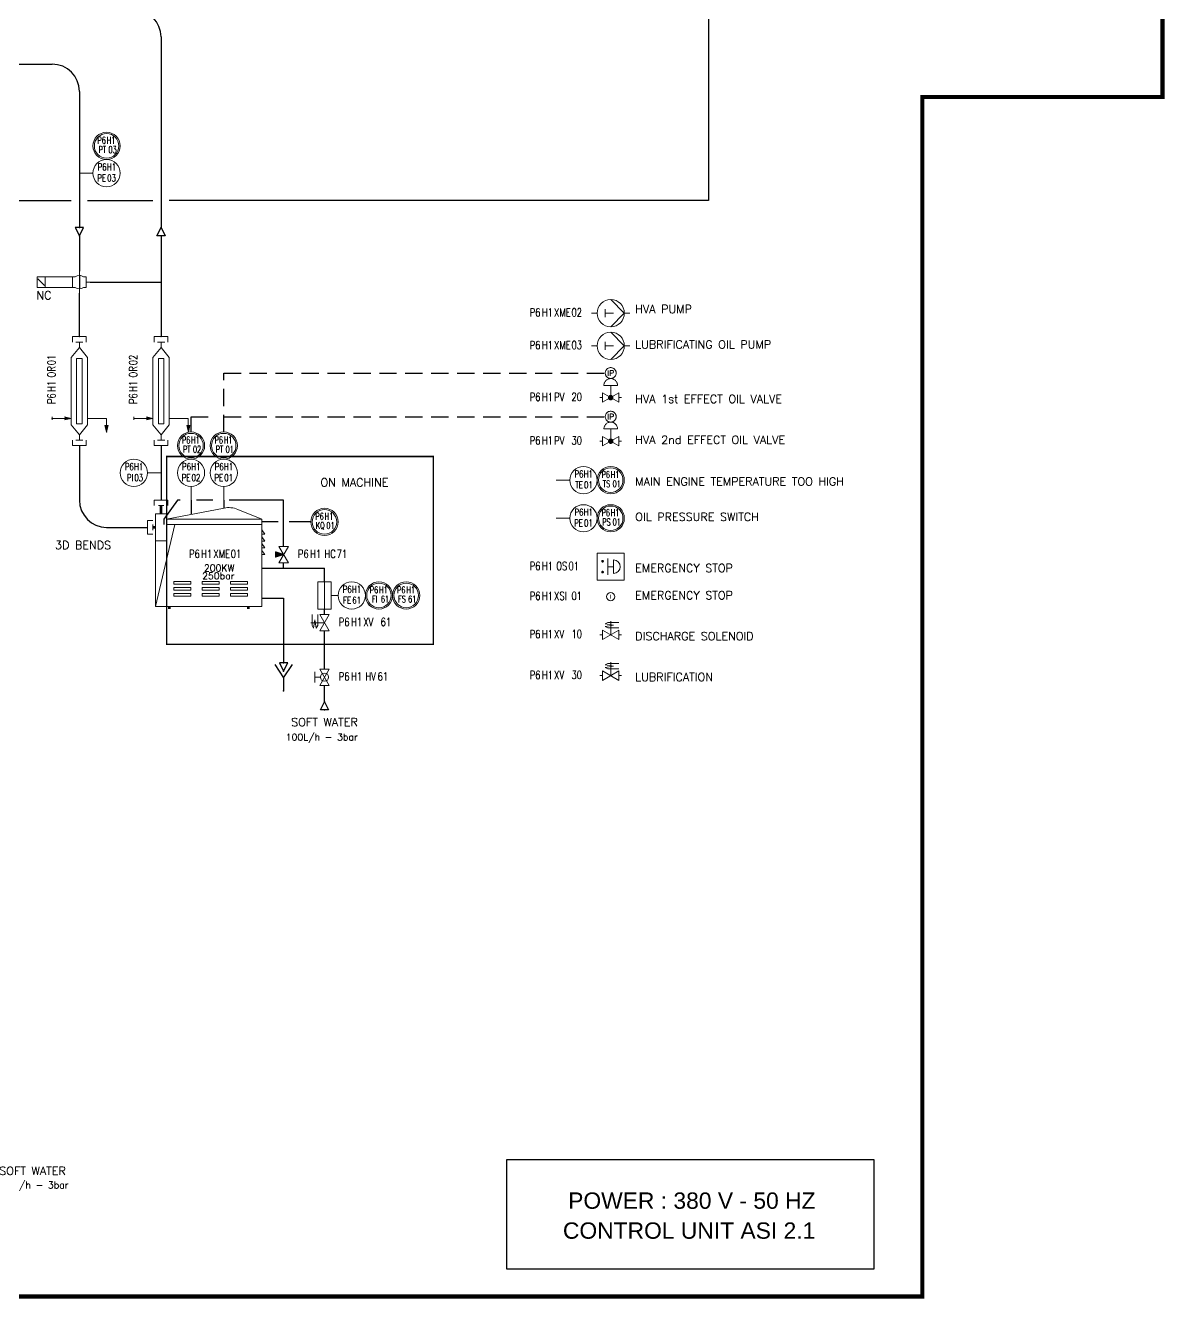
# Model space of a CAD drawing. Header units: inches. Extents: x 12478 to 14012, y 23909 to 24899.
# Drawn here: x 13218.5 to 13636.7, y 23909.5 to 24376.8 of the extents above; entities that cross this region are included whole.
import ezdxf
from ezdxf.enums import TextEntityAlignment as Align

# ---------------------------------------------------------------- set-up
doc = ezdxf.new("R2010")
doc.units = ezdxf.units.IN
doc.header["$MEASUREMENT"] = 0
for name, pattern in [('ACAD_ISO02W100', [15, 12, -3]), ('DASHDOT', [25.4, 12.7, -6.35, 0, -6.35]), ('DASHED2', [9.525, 6.35, -3.175])]:
    doc.linetypes.add(name, pattern=pattern)
doc.layers.add('31 Equipment', color=7, linetype='Continuous', lineweight=9)
doc.layers.add('33 Instruments Labels', color=7, linetype='Continuous', lineweight=9)
for name, color, linetype in [('MATERIEL-DIVERS', 7, 'Continuous'), ('POMPES-PROCESS', 7, 'Continuous'), ('REGUL', 140, 'DASHED2'), ('REPERES', 7, 'Continuous'), ('techn-data', 7, 'Continuous'), ('TEXTES', 7, 'Continuous'), ('TUYAUTERIE-EAU UTILITES FROIDE', 142, 'Continuous'), ('TUYAUTERIE-PROCESS', 30, 'Continuous'), ('TUYAUTERIE-VAPEUR INDUSTRIELLE', 231, 'Continuous'), ('TXT_EN', 1, 'Continuous'), ('TXT_ENG', 7, 'Continuous'), ('VANNES', 7, 'Continuous'), ('ZN', 1, 'Continuous')]:
    doc.layers.add(name, color=color, linetype=linetype)
doc.layers.get('33 Instruments Labels').off()
doc.layers.get('REPERES').off()
doc.styles.add('ROMANC', font='romanc')
doc.styles.add('ROMANS', font='ROMANS.SHX')
doc.styles.add('SWISS', font='swiss.ttf')

# ---------------------------------------------------------------- blocks, each defined once
blk = doc.blocks.new('FLE23-A')
at = {"color": 7}
for p, q in [((0, 1.5), (-3, 0)), ((-3, 0), (0, -1.5)), ((0, -1.5), (0, 1.5))]:
    blk.add_line(p, q, dxfattribs=at)
at = {"layer": 'MATERIEL-DIVERS', "color": 7, "extrusion": (-1, 0, 0)}
blk.add_point((-3, 0), dxfattribs=at)
at = {"layer": 'MATERIEL-DIVERS', "color": 2}
for p in [(-3, 0), (0, 0)]:
    blk.add_point(p, dxfattribs=at)
at = {"layer": 'MATERIEL-DIVERS', "color": 7, "extrusion": (1, 0, 0)}
blk.add_point((0, 0), dxfattribs=at)
blk = doc.blocks.new('EGOUT')
at = {"color": 7}
for p, q in [((-3.2, 9.61), (0, 4.81)), ((0, 4.81), (3.2, 9.61)), ((0, 4.81), (0, 0))]:
    blk.add_line(p, q, dxfattribs=at)
at = {"color": 7, "extrusion": (0, -1, 0)}
blk.add_point((0, 0), dxfattribs=at)
at = {"layer": 'POMPES-PROCESS', "style": 'ROMANS'}
blk.add_attdef('EGOUT', text='', height=3, dxfattribs=at).set_placement((0, -4), align=Align.MIDDLE)
blk = doc.blocks.new('FLE23')
at = {"color": 7}
for p, q in [((0, -1.5), (0, 1.5)), ((0, 1.5), (3, 0)), ((3, 0), (0, -1.5))]:
    blk.add_line(p, q, dxfattribs=at)
at = {"layer": 'MATERIEL-DIVERS', "color": 2}
for p in [(0, 0), (3, 0)]:
    blk.add_point(p, dxfattribs=at)
at = {"layer": 'MATERIEL-DIVERS', "color": 7, "extrusion": (-1, 0, 0)}
blk.add_point((0, 0), dxfattribs=at)
at = {"layer": 'MATERIEL-DIVERS', "color": 7, "extrusion": (1, 0, 0)}
blk.add_point((3, 0), dxfattribs=at)
blk = doc.blocks.new('APV-INS-M-L-PE')
at = {"layer": '31 Equipment', "color": 7}
blk.add_line((0, -5), (0, -10), dxfattribs=at)
blk.add_circle((0, 0), 5, dxfattribs=at)
blk = doc.blocks.new('REPINS')
at = {"layer": 'TEXTES', "style": 'ROMANS', "width": 0.75}
for tag, p in [('ZONE', (-3.3, 1)), ('SOUSZONE', (0.1, 1)), ('NUM', (0.2, -3))]:
    blk.add_attdef(tag, p, '', height=2.5, dxfattribs=at)
blk.add_attdef('ELEMENT', text='', height=2.5, dxfattribs=at).set_placement((-0.2, -3), align=Align.RIGHT)
blk = doc.blocks.new('APV-INS-F-L-PT')
at = {"layer": '31 Equipment'}
for radius in [5, 4.5]:
    blk.add_circle((0, 0), radius, dxfattribs=at)
blk = doc.blocks.new('REPINS2')
at = {"layer": 'TEXTES', "style": 'ROMANS', "width": 0.7}
for tag, p in [('ZONE', (-3.35, 0.8)), ('SOUSZONE', (0.05, 0.8)), ('NUM', (0.7, -2.6))]:
    blk.add_attdef(tag, p, '', height=2.5, dxfattribs=at)
blk.add_attdef('ELEMENT', text='', height=2.5, dxfattribs=at).set_placement((-1.56, -2.59), align=Align.CENTER)
blk = doc.blocks.new('APV-HOM-ACC-1')
at = {"layer": '31 Equipment'}
for points in [[(-5.4, 9.4), (-3, 10), (-5.4, 10.6)], [(9.41, 7.37), (10.01, 4.97), (10.61, 7.37)]]:
    blk.add_hatch(color=256, dxfattribs=at).paths.add_polyline_path(points)
at = {"layer": '31 Equipment', "color": 7}
for p, q in [((-2.5, 40), (-2.5, 38)), ((2.5, 40), (-2.5, 40)), ((-1.33, 38), (-1.33, 38)), ((1.33, 38), (-1.33, 38)), ((2.5, 38), (2.5, 40)), ((-3, 10), (-5.4, 10.6)), ((-5.4, 9.4), (-3, 10)), ((3, 10), (10, 10)), ((10, 10), (10, 7.37)), ((9.41, 7.37), (10.01, 4.97)), ((10.61, 7.37), (9.41, 7.37)), ((10.01, 4.97), (10.61, 7.37)), ((-2.5, 2), (-2.5, 0)), ((-2.5, 0), (2.5, 0)), ((-1.33, 2), (1.33, 2)), ((1.33, 2), (1.33, 2)), ((2.5, 0), (2.5, 2))]:
    blk.add_line(p, q, dxfattribs=at)
at = {"layer": '31 Equipment'}
for p, q in [((0, 36), (0, 38)), ((-3, 32.4), (0, 36)), ((0, 36), (3, 32.4)), ((-3, 7.6), (-3, 32.4)), ((-1, 32), (1, 32)), ((-1, 8), (-1, 32)), ((1, 32), (1, 8)), ((3, 32.4), (3, 7.6)), ((-10, 10.5), (-10, 9.5)), ((-3, 10), (-10, 10)), ((-3, 7.6), (0, 4)), ((1, 8), (-1, 8)), ((0, 4), (3, 7.6)), ((0, 4), (0, 2))]:
    blk.add_line(p, q, dxfattribs=at)
at = {"layer": '31 Equipment', "ltscale": 38}
for p in [(0, 40), (-10, 10), (10, 5), (0, 0)]:
    blk.add_point(p, dxfattribs=at)
blk = doc.blocks.new('REPNORM')
at = {"layer": 'TEXTES', "style": 'ROMANS', "width": 0.75}
for tag, p in [('ZONE', (-9.75, -1.25)), ('SOUSZONE', (-5.25, -1.25)), ('ELEMENT', (0, -1.25)), ('NUM', (4.5, -1.25))]:
    blk.add_attdef(tag, p, '', height=3, dxfattribs=at)
blk = doc.blocks.new('APV-VLV-SSEAT-SW42-3')
at = {"layer": '31 Equipment', "ltscale": 38}
for p, q in [((1.25, 15.25), (-1.25, 12.75)), ((-2, 2.5), (-2, 1.5)), ((2, 2.5), (2, 1.5)), ((-2, -2.5), (-2, -1.5)), ((2, -2.5), (-2, -2.5)), ((-2, -2.5), (2, -2.5)), ((0, -2.5), (0, -5)), ((2, -2.5), (2, -1.5))]:
    blk.add_line(p, q, dxfattribs=at)
at = {"layer": '31 Equipment'}
for p, q in [((-4, 0), (-2.5, 0)), ((2.5, 0), (4, 0))]:
    blk.add_line(p, q, dxfattribs=at)
at = {"layer": '31 Equipment', "lineweight": 30}
blk.add_line((2.5, 0), (-2.5, 0), dxfattribs=at)
at = {"layer": '31 Equipment', "ltscale": 38}
for points in [[(-2, 12.5), (2, 12.5), (2, 15.5), (-2, 15.5)], [(-2, 2.5), (2, 2.5), (2, 12.5), (-2, 12.5)]]:
    blk.add_lwpolyline(points, close=True, dxfattribs=at)
for start, end in [(143.1301, 216.8699), (323.1301, 36.8699)]:
    blk.add_arc((0, 0), 2.5, start, end, dxfattribs=at)
blk = doc.blocks.new('APV-INS-M-L-PI')
at = {"layer": '31 Equipment', "color": 7}
blk.add_line((0, -5), (0, -10), dxfattribs=at)
blk.add_circle((0, 0), 5, dxfattribs=at)
blk = doc.blocks.new('APV-INS-M-L-FE')
at = {"layer": '31 Equipment', "color": 7}
for p, q in [((-5, -7.5), (-5, -7.5)), ((-5, -7.5), (-5, -12.5)), ((5, -7.5), (-5, -7.5)), ((0, -5), (0, -7.5)), ((5, -12.5), (5, -7.5)), ((-5, -10), (5, -10)), ((-5, -12.5), (5, -12.5))]:
    blk.add_line(p, q, dxfattribs=at)
blk.add_circle((0, 0), 5, dxfattribs=at)
blk = doc.blocks.new('APV-HOM-2')
at = {"layer": '31 Equipment'}
for p, q in [((-17.5, 40), (-17.5, 38)), ((-12.5, 40), (-17.5, 40)), ((-16, 38), (-14, 38)), ((-12.5, 38), (-12.5, 40)), ((-17, 1), (-17, 35)), ((-17, 35), (-13, 35)), ((-13, 33), (8.12, 37.07)), ((-13, 35), (-13, 25)), ((-13, 33), (22, 33)), ((22, 33), (13.15, 36.58)), ((22, 1), (22, 33)), ((-20, 32.5), (-20, 27.5)), ((-18, 32.5), (-20, 32.5)), ((-18, 29), (-18, 31)), ((-17, 1), (-10, 31)), ((-13, 31), (22, 31)), ((22, 29.04), (23.04, 27.48)), ((-20, 27.5), (-18, 27.5)), ((-13, 25), (-17, 25)), ((23.04, 27.48), (22, 27.48)), ((22, 26.54), (23.04, 24.98)), ((23.04, 24.98), (22, 24.98)), ((22, 24.04), (23.04, 22.48)), ((23.04, 22.48), (22, 22.48)), ((22, 21.54), (23.04, 19.98)), ((23.04, 19.98), (22, 19.98)), ((-10.31, 9.14), (-10.31, 10.07)), ((-10.31, 10.07), (-4.07, 10.07)), ((-4.07, 10.07), (-4.07, 9.14)), ((0.09, 10.07), (6.32, 10.07)), ((0.09, 9.14), (0.09, 10.07)), ((6.32, 10.07), (6.32, 9.14)), ((10.48, 9.14), (10.48, 10.07)), ((10.48, 10.07), (16.72, 10.07)), ((16.72, 10.07), (16.72, 9.14)), ((-4.07, 9.14), (-10.31, 9.14)), ((-10.31, 6.95), (-10.31, 7.89)), ((-10.31, 7.89), (-4.07, 7.89)), ((-4.07, 6.95), (-10.31, 6.95)), ((-10.31, 4.76), (-10.31, 5.7)), ((-10.31, 5.7), (-4.07, 5.7)), ((-4.07, 4.76), (-10.31, 4.76)), ((-4.07, 7.89), (-4.07, 6.95)), ((-4.07, 5.7), (-4.07, 4.76)), ((6.32, 9.14), (0.09, 9.14)), ((0.09, 7.89), (6.32, 7.89)), ((0.09, 6.95), (0.09, 7.89)), ((6.32, 6.95), (0.09, 6.95)), ((0.09, 5.7), (6.32, 5.7)), ((0.09, 4.76), (0.09, 5.7)), ((6.32, 4.76), (0.09, 4.76)), ((6.32, 7.89), (6.32, 6.95)), ((6.32, 5.7), (6.32, 4.76)), ((16.72, 9.14), (10.48, 9.14)), ((10.48, 6.95), (10.48, 7.89)), ((10.48, 7.89), (16.72, 7.89)), ((16.72, 6.95), (10.48, 6.95)), ((10.48, 4.76), (10.48, 5.7)), ((10.48, 5.7), (16.72, 5.7)), ((16.72, 4.76), (10.48, 4.76)), ((16.72, 7.89), (16.72, 6.95)), ((16.72, 5.7), (16.72, 4.76)), ((-17, 1), (22, 1))]:
    blk.add_line(p, q, dxfattribs=at)
blk.add_arc((9.81, 28.33), 8.91, 67.9492, 100.9194, dxfattribs=at)
at = {"layer": '31 Equipment', "ltscale": 38}
for p in [(-15, 40), (-20, 30)]:
    blk.add_point(p, dxfattribs=at)
at = {"layer": '31 Equipment'}
for points in [[(-15.5, 35), (-14.5, 35), (-15.5, 38), (-14.5, 38)], [(-17, 29.5), (-17, 30.5), (-18, 29.5), (-18, 30.5)], [(-11.5, 1), (-12.5, 1), (-11.5, 0), (-12.5, 0)], [(16.5, 0), (17.5, 0), (16.5, 1), (17.5, 1)]]:
    blk.add_trace(points, dxfattribs=at)
blk = doc.blocks.new('REPNORM1')
at = {"layer": 'TEXTES', "style": 'ROMANS', "width": 0.75}
for tag, p in [('ZONE', (-9.75, -1.25)), ('SOUSZONE', (-5.25, -1.25)), ('ELEMENT', (-0.75, -1.25)), ('NUM', (5.59, -1.22))]:
    blk.add_attdef(tag, p, '', height=3, dxfattribs=at)
blk = doc.blocks.new('APV-INS-F-L-KQ')
at = {"layer": '31 Equipment'}
for radius in [5, 4.5]:
    blk.add_circle((0, 0), radius, dxfattribs=at)
blk = doc.blocks.new('APV-VLVM-MODUL-NEEDLE-1')
at = {"layer": '31 Equipment'}
h = blk.add_hatch(dxfattribs=at)
h.set_pattern_fill('ANSI31', color=256, scale=0.01, style=0)
h.set_pattern_definition([(45, (-15, 0), (-0.02245064, 0.02245064), [])])
h.paths.add_polyline_path([(0, 0), (1, 3), (-1, 3)])
at = {"layer": '31 Equipment', "ltscale": 38}
for p, q in [((-3, 0), (-4, 0)), ((3, 0), (4, 0))]:
    blk.add_line(p, q, dxfattribs=at)
at = {"layer": '31 Equipment'}
for p, q in [((-3, 1.734), (-3, -1.734)), ((-3, -1.734), (3, 1.734)), ((3, -1.734), (-3, 1.734)), ((3, 1.734), (3, -1.734))]:
    blk.add_line(p, q, dxfattribs=at)
blk.add_lwpolyline([(0, 0), (1, 3), (-1, 3), (0, 0)], dxfattribs=at)
blk = doc.blocks.new('APV-VLVM-BALL-KHV+MF-1')
at = {"layer": '31 Equipment', "ltscale": 38}
for p, q in [((-3, 0), (-4, 0)), ((3, 0), (4, 0))]:
    blk.add_line(p, q, dxfattribs=at)
at = {"layer": '31 Equipment'}
for p, q in [((-3, 1.734), (-3, -1.734)), ((-3, -1.734), (3, 1.734)), ((3, -1.734), (-3, 1.734)), ((-2, 3.5), (2, 3.5)), ((0, 1.5), (0, 3.5)), ((3, 1.734), (3, -1.734))]:
    blk.add_line(p, q, dxfattribs=at)
blk.add_circle((0, 0), 1.5, dxfattribs=at)
blk = doc.blocks.new('APV-VLV-SOLV-22-1')
at = {"layer": '31 Equipment', "linetype": 'ACAD_ISO02W100', "ltscale": 38}
for p, q in [((0, 0), (0, 5)), ((-1, 4.5), (-2, 4)), ((-2, 4), (1, 3.5)), ((-2, 3), (1, 3.5)), ((-1, 2.5), (-2, 3)), ((3, 4.5), (-1, 4.5)), ((3, 2.5), (-1, 2.5))]:
    blk.add_line(p, q, dxfattribs=at)
at = {"layer": '31 Equipment', "ltscale": 38}
for p, q in [((-3, 0), (-4, 0)), ((3, 0), (4, 0))]:
    blk.add_line(p, q, dxfattribs=at)
at = {"layer": '31 Equipment'}
for p, q in [((-3, 1.734), (-3, -1.734)), ((-3, -1.734), (3, 1.734)), ((3, -1.734), (-3, 1.734)), ((3, 1.734), (3, -1.734))]:
    blk.add_line(p, q, dxfattribs=at)
blk = doc.blocks.new('APV-INS-F-L-FI')
at = {"layer": '31 Equipment'}
for radius in [5, 4.5]:
    blk.add_circle((0, 0), radius, dxfattribs=at)
blk = doc.blocks.new('APV-INS-F-L-FS')
at = {"layer": '31 Equipment'}
for radius in [5, 4.5]:
    blk.add_circle((0, 0), radius, dxfattribs=at)
blk = doc.blocks.new('APV-PMP-GEN-PIST-1')
at = {"layer": '31 Equipment', "ltscale": 38}
for p, q in [((5, 0), (0, 5)), ((-5, 0), (-7, 0)), ((5, 0), (0, -5)), ((5, 0), (7, 0))]:
    blk.add_line(p, q, dxfattribs=at)
at = {"layer": '31 Equipment', "linetype": 'ACAD_ISO02W100', "ltscale": 38}
for p, q in [((-2, 1.5), (-2, -1.5)), ((1, 0), (-2, 0))]:
    blk.add_line(p, q, dxfattribs=at)
at = {"layer": '31 Equipment', "ltscale": 38}
blk.add_circle((0, 0), 5, dxfattribs=at)
blk = doc.blocks.new('APV-INS-M-L-TE')
at = {"layer": '31 Equipment', "color": 7}
blk.add_line((0, -5), (0, -10), dxfattribs=at)
blk.add_circle((0, 0), 5, dxfattribs=at)
blk = doc.blocks.new('APV-INS-F-L-TS')
at = {"layer": '31 Equipment'}
for radius in [5, 4.5]:
    blk.add_circle((0, 0), radius, dxfattribs=at)
blk = doc.blocks.new('APV-INS-F-L-PS')
at = {"layer": '31 Equipment'}
for radius in [5, 4.5]:
    blk.add_circle((0, 0), radius, dxfattribs=at)
blk = doc.blocks.new('APV-ELEC-DLG-DIGIN-1')
at = {"layer": '31 Equipment'}
blk.add_circle((0, 0), 1.5, dxfattribs=at)
at = {"layer": '31 Equipment', "style": 'SWISS'}
blk.add_text('I', height=1.5, dxfattribs=at).set_placement((0, 0), align=Align.MIDDLE)
blk = doc.blocks.new('APV-ELEC-BUTN-EMGCYSTOP-1')
at = {"layer": '31 Equipment'}
for p, q in [((-5, 5), (5, 5)), ((-5, -5), (-5, 5)), ((5, 5), (5, -5)), ((-1, 3), (-1, -3)), ((-1, 0), (1, 0)), ((5, -5), (-5, -5))]:
    blk.add_line(p, q, dxfattribs=at)
at = {"layer": '31 Equipment', "color": 1}
blk.add_line((1, 2.5), (1, -2.5), dxfattribs=at)
at = {"layer": '31 Equipment', "const_width": 0.5}
for points in [[(-3.25, 2, 1), (-2.75, 2, 1)], [(-3.25, -2, 1), (-2.75, -2, 1)]]:
    blk.add_lwpolyline(points, format="xyb", close=True, dxfattribs=at)
at = {"layer": '31 Equipment', "color": 1}
blk.add_arc((1, 0), 2.5, 270, 90, dxfattribs=at)
blk = doc.blocks.new('APV-VLV-MODUL-2WAY-1')
at = {"layer": '31 Equipment', "ltscale": 38}
for p, q in [((-3, 0), (-4, 0)), ((3, 0), (4, 0))]:
    blk.add_line(p, q, dxfattribs=at)
at = {"layer": '31 Equipment'}
for p, q in [((-3, 1.734), (-3, -1.734)), ((-3, -1.734), (3, 1.734)), ((3, -1.734), (-3, 1.734)), ((3, 1.734), (3, -1.734))]:
    blk.add_line(p, q, dxfattribs=at)
at = {"layer": '31 Equipment', "linetype": 'ACAD_ISO02W100', "ltscale": 38}
for p, q in [((2.5, 4.5), (-2.5, 4.5)), ((0, 1), (0, 4.5))]:
    blk.add_line(p, q, dxfattribs=at)
at = {"layer": '31 Equipment', "const_width": 1}
blk.add_lwpolyline([(-0.5, 0, 1), (0.5, 0, 1)], format="xyb", close=True, dxfattribs=at)
at = {"layer": '31 Equipment', "linetype": 'ACAD_ISO02W100', "ltscale": 38}
blk.add_arc((0, 4.5), 2.5, 0, 180, dxfattribs=at)
blk = doc.blocks.new('APV-VLV-IPCNV-GEN-1')
at = {"layer": '31 Equipment', "linetype": 'ACAD_ISO02W100', "ltscale": 38}
blk.add_circle((0, 0), 2, dxfattribs=at)
at = {"layer": '31 Equipment', "style": 'ROMANS'}
blk.add_text('IP', height=2, dxfattribs=at).set_placement((0, 0), align=Align.MIDDLE)

msp = doc.modelspace()

# ---------------------------------------------------------------- linework, layer by layer
at = {"color": 7}
for p, q in [((13279.28, 24202.56), (13279.28, 24197.56)), ((13291.28, 24202.56), (13291.28, 24199.56))]:
    msp.add_line(p, q, dxfattribs=at)
at = {"layer": 'MATERIEL-DIVERS'}
for p, q in [((13311.28, 24194.56), (13305.28, 24194.56)), ((13323.28, 24194.56), (13315.28, 24194.56))]:
    msp.add_line(p, q, dxfattribs=at)
at = {"layer": 'MATERIEL-DIVERS', "linetype": 'DASHDOT', "const_width": 0.5}
msp.add_lwpolyline([(13270.28, 24218.56), (13368.28, 24218.56), (13368.28, 24149.56), (13270.28, 24149.56)], close=True, dxfattribs=at)
at = {"layer": 'REGUL'}
for p, q in [((13291.28, 24227.56), (13291.28, 24249.18)), ((13291.28, 24249.18), (13431.37, 24249.18)), ((13279.28, 24233.09), (13288.28, 24233.09)), ((13279.28, 24227.56), (13279.28, 24233.09)), ((13291.28, 24233.18), (13431.37, 24233.18))]:
    msp.add_line(p, q, dxfattribs=at)
at = {"layer": 'TUYAUTERIE-EAU UTILITES FROIDE'}
for p, q in [((13274.28, 24202.56), (13269.28, 24195.56)), ((13275.28, 24202.56), (13274.28, 24202.56)), ((13287.28, 24202.56), (13281.28, 24202.56)), ((13313.28, 24202.56), (13293.28, 24202.56)), ((13313.28, 24185.56), (13313.28, 24202.56)), ((13269.28, 24195.56), (13269.28, 24193.56)), ((13313.28, 24177.56), (13313.28, 24179.56)), ((13305.28, 24177.56), (13328.28, 24177.56)), ((13328.28, 24172.56), (13328.28, 24177.56)), ((13305.28, 24166.56), (13313.28, 24166.56)), ((13313.28, 24166.56), (13313.28, 24142.79)), ((13328.28, 24160.56), (13328.28, 24162.56)), ((13328.28, 24140.56), (13328.28, 24154.56)), ((13328.28, 24128.56), (13328.28, 24134.56))]:
    msp.add_line(p, q, dxfattribs=at)
at = {"layer": 'TUYAUTERIE-PROCESS'}
for p, q in [((13268.28, 24372.56), (13268.28, 24302.56)), ((13139.28, 24362.56), (13228.28, 24362.56)), ((13238.28, 24352.56), (13238.28, 24302.56)), ((13238.28, 24299.56), (13238.28, 24286.56)), ((13268.28, 24299.56), (13268.28, 24262.56)), ((13242.28, 24282.56), (13268.28, 24282.56)), ((13238.28, 24262.56), (13238.28, 24278.56)), ((13238.28, 24222.56), (13238.28, 24202.56)), ((13268.28, 24222.56), (13268.28, 24202.56)), ((13248.28, 24192.56), (13263.28, 24192.56))]:
    msp.add_line(p, q, dxfattribs=at)
for centre, start, end in [((13258.28, 24372.56), 0, 90), ((13228.28, 24352.56), 0, 90), ((13248.28, 24202.56), 180, 270)]:
    msp.add_arc(centre, 10, start, end, dxfattribs=at)
at = {"layer": 'TUYAUTERIE-VAPEUR INDUSTRIELLE'}
for p, q in [((13469.28, 24541.75), (13469.28, 24312.56)), ((13157.28, 24312.56), (13235.28, 24312.56)), ((13241.28, 24312.56), (13265.28, 24312.56)), ((13469.28, 24312.56), (13271.28, 24312.56))]:
    msp.add_line(p, q, dxfattribs=at)
at = {"layer": 'TXT_EN'}
msp.add_lwpolyline([(13395.16, 23960.43), (13395.16, 23920.43), (13530.16, 23920.43), (13530.16, 23960.43)], close=True, dxfattribs=at)
at = {"layer": 'ZN', "const_width": 1.5}
msp.add_lwpolyline([(12478.5, 24597.54), (13028.76, 24597.54), (13028.76, 24820.54), (13635.97, 24820.54), (13635.97, 24350.51), (13547.76, 24350.51), (13547.76, 23910.24), (12478.5, 23910.24)], close=True, dxfattribs=at)

# ---------------------------------------------------------------- block references
at = {"layer": '31 Equipment'}
for name, p, rotation in [('APV-VLV-SSEAT-SW42-3', (13238.28, 24282.56), 90), ('APV-HOM-ACC-1', (13268.28, 24222.56), 0.0001520394956985432), ('APV-INS-M-L-PI', (13258.28, 24212.56), 90), ('APV-VLVM-MODUL-NEEDLE-1', (13313.28, 24182.56), 90), ('APV-VLV-SOLV-22-1', (13328.28, 24157.56), 90), ('APV-VLVM-BALL-KHV+MF-1', (13328.28, 24137.56), 90)]:
    msp.add_blockref(name, p, dxfattribs=dict(at, rotation=rotation))
for name, p in [('APV-PMP-GEN-PIST-1', (13433.37, 24271.18)), ('APV-HOM-ACC-1', (13238.28, 24222.56)), ('APV-PMP-GEN-PIST-1', (13433.37, 24259.18)), ('APV-VLV-MODUL-2WAY-1', (13433.37, 24240.18)), ('APV-VLV-MODUL-2WAY-1', (13433.37, 24224.18)), ('APV-INS-M-L-PI', (13279.28, 24212.56)), ('APV-INS-M-L-PI', (13291.28, 24212.56)), ('APV-INS-F-L-TS', (13433.37, 24209.88)), ('APV-HOM-2', (13283.28, 24162.56)), ('APV-INS-F-L-KQ', (13328.28, 24194.56)), ('APV-INS-F-L-PS', (13433.37, 24195.88)), ('APV-ELEC-BUTN-EMGCYSTOP-1', (13433.37, 24178.12)), ('APV-INS-F-L-FI', (13348.28, 24167.56)), ('APV-INS-F-L-FS', (13358.28, 24167.56)), ('APV-ELEC-DLG-DIGIN-1', (13433.37, 24167.12)), ('APV-VLV-SOLV-22-1', (13433.37, 24153.12)), ('APV-VLV-SOLV-22-1', (13433.37, 24138.12))]:
    msp.add_blockref(name, p, dxfattribs=at)
at = {"layer": '33 Instruments Labels'}
for p in [(13248.28, 24332.56), (13279.28, 24222.56), (13291.28, 24222.56)]:
    msp.add_blockref('APV-INS-F-L-PT', p, dxfattribs=at)
at = {"layer": '33 Instruments Labels', "rotation": 270}
for name, p in [('APV-INS-M-L-PE', (13248.28, 24322.56)), ('APV-INS-M-L-TE', (13423.37, 24209.88)), ('APV-INS-M-L-PE', (13423.37, 24195.88))]:
    msp.add_blockref(name, p, dxfattribs=at)
at = {"layer": 'MATERIEL-DIVERS'}
for name, p, rotation in [('FLE23-A', (13238.28, 24302.56), 89.99999999999999), ('FLE23', (13268.28, 24299.56), 90), ('APV-INS-M-L-FE', (13338.28, 24167.56), 270), ('FLE23-A', (13313.28, 24142.77), 90), ('FLE23', (13328.28, 24125.56), 90)]:
    msp.add_blockref(name, p, dxfattribs=dict(at, rotation=rotation))
msp.add_blockref('EGOUT', (13313.28, 24132.56), dxfattribs=at)
at = {"layer": 'REPERES'}
for name, p, values in [('REPINS2', (13248.28, 24332.56), {'ZONE': 'P6', 'SOUSZONE': 'H1', 'NUM': '03', 'ELEMENT': 'PT'}), ('REPINS', (13248.28, 24322.56), {'ZONE': 'P6', 'SOUSZONE': 'H1', 'ELEMENT': 'PE', 'NUM': '03'}), ('REPNORM1', (13413.37, 24271.18), {'ZONE': 'P6', 'SOUSZONE': 'H1', 'ELEMENT': 'XME', 'NUM': '02'}), ('REPNORM1', (13413.37, 24259.18), {'ZONE': 'P6', 'SOUSZONE': 'H1', 'ELEMENT': 'XME', 'NUM': '03'}), ('REPNORM1', (13413.37, 24240.18), {'ZONE': 'P6', 'SOUSZONE': 'H1', 'ELEMENT': 'PV', 'NUM': '20'}), ('REPINS2', (13279.28, 24222.56), {'ZONE': 'P6', 'SOUSZONE': 'H1', 'NUM': '02', 'ELEMENT': 'PT'}), ('REPINS2', (13291.28, 24222.56), {'ZONE': 'P6', 'SOUSZONE': 'H1', 'NUM': '01', 'ELEMENT': 'PT'}), ('REPNORM1', (13413.37, 24224.18), {'ZONE': 'P6', 'SOUSZONE': 'H1', 'ELEMENT': 'PV', 'NUM': '30'}), ('REPINS', (13258.28, 24212.56), {'ZONE': 'P6', 'SOUSZONE': 'H1', 'ELEMENT': 'PI', 'NUM': '03'}), ('REPINS', (13279.28, 24212.56), {'ZONE': 'P6', 'SOUSZONE': 'H1', 'ELEMENT': 'PE', 'NUM': '02'}), ('REPINS', (13291.28, 24212.56), {'ZONE': 'P6', 'SOUSZONE': 'H1', 'ELEMENT': 'PE', 'NUM': '01'}), ('REPINS', (13423.37, 24209.88), {'ZONE': 'P6', 'SOUSZONE': 'H1', 'ELEMENT': 'TE', 'NUM': '01'}), ('REPINS2', (13433.37, 24209.88), {'ZONE': 'P6', 'SOUSZONE': 'H1', 'NUM': '01', 'ELEMENT': 'TS'}), ('REPINS2', (13328.28, 24194.56), {'ZONE': 'P6', 'SOUSZONE': 'H1', 'NUM': '01', 'ELEMENT': 'KQ'}), ('REPINS', (13423.37, 24195.88), {'ZONE': 'P6', 'SOUSZONE': 'H1', 'ELEMENT': 'PE', 'NUM': '01'}), ('REPINS2', (13433.37, 24195.88), {'ZONE': 'P6', 'SOUSZONE': 'H1', 'NUM': '01', 'ELEMENT': 'PS'}), ('REPNORM1', (13288.28, 24182.56), {'ZONE': 'P6', 'SOUSZONE': 'H1', 'ELEMENT': 'XME', 'NUM': '01'}), ('REPNORM', (13328.28, 24182.56), {'ZONE': 'P6', 'SOUSZONE': 'H1', 'ELEMENT': 'HC', 'NUM': '71'}), ('REPNORM', (13413.37, 24178.12), {'ZONE': 'P6', 'SOUSZONE': 'H1', 'ELEMENT': 'OS', 'NUM': '01'}), ('REPINS', (13338.28, 24167.56), {'ZONE': 'P6', 'SOUSZONE': 'H1', 'ELEMENT': 'FE', 'NUM': '61'}), ('REPINS2', (13348.28, 24167.56), {'ZONE': 'P6', 'SOUSZONE': 'H1', 'NUM': '61', 'ELEMENT': 'FI'}), ('REPINS2', (13358.28, 24167.56), {'ZONE': 'P6', 'SOUSZONE': 'H1', 'NUM': '61', 'ELEMENT': 'FS'}), ('REPNORM1', (13413.37, 24167.12), {'ZONE': 'P6', 'SOUSZONE': 'H1', 'ELEMENT': 'XSI', 'NUM': '01'}), ('REPNORM1', (13343.28, 24157.56), {'ZONE': 'P6', 'SOUSZONE': 'H1', 'ELEMENT': 'XV', 'NUM': '61'}), ('REPNORM1', (13413.37, 24153.12), {'ZONE': 'P6', 'SOUSZONE': 'H1', 'ELEMENT': 'XV', 'NUM': '10'}), ('REPNORM', (13343.28, 24137.56), {'ZONE': 'P6', 'SOUSZONE': 'H1', 'ELEMENT': 'HV', 'NUM': '61'}), ('REPNORM1', (13413.37, 24138.12), {'ZONE': 'P6', 'SOUSZONE': 'H1', 'ELEMENT': 'XV', 'NUM': '30'})]:
    msp.add_blockref(name, p, dxfattribs=at).add_auto_attribs(values)
at = {"layer": 'REPERES', "rotation": 90.00007601981208}
for p, values in [((13228.28, 24247.56), {'ZONE': 'P6', 'SOUSZONE': 'H1', 'ELEMENT': 'OR', 'NUM': '01'}), ((13258.28, 24247.56), {'ZONE': 'P6', 'SOUSZONE': 'H1', 'ELEMENT': 'OR', 'NUM': '02'})]:
    msp.add_blockref('REPNORM', p, dxfattribs=at).add_auto_attribs(values)
at = {"layer": 'VANNES'}
for p in [(13433.37, 24249.18), (13433.37, 24233.18)]:
    msp.add_blockref('APV-VLV-IPCNV-GEN-1', p, dxfattribs=at)

# ---------------------------------------------------------------- texts
at = {"style": 'ROMANC'}
msp.add_text('ON MACHINE', height=3, dxfattribs=at).set_placement((13339.28, 24207.56), align=Align.CENTER)
at = {"layer": 'techn-data', "color": 1, "style": 'ROMANS'}
for s, p in [('200KW', (13289.63, 24177.66)), ('250bar', (13289.31, 24174.75)), ('100L/h - 3bar', (13327.28, 24115.56)), ('200L/h - 3bar', (13221.08, 23951.15))]:
    msp.add_text(s, height=2.5, dxfattribs=at).set_placement(p, align=Align.MIDDLE_CENTER)
at = {"layer": 'TEXTES', "style": 'ROMANS'}
msp.add_text('NC', height=3, dxfattribs=at).set_placement((13222.52, 24276.23))
at = {"layer": 'TXT_EN', "style": 'SWISS'}
for s, p in [('POWER : 380 V - 50 HZ', (13463.16, 23945.43)), ('CONTROL UNIT ASI 2.1', (13462.16, 23934.43))]:
    msp.add_text(s, height=6, dxfattribs=at).set_placement(p, align=Align.MIDDLE_CENTER)
at = {"layer": 'TXT_ENG', "style": 'ROMANS'}
for s, p in [('HVA PUMP', (13442.38, 24271.19)), ('LUBRIFICATING OIL PUMP', (13442.38, 24258.19)), ('HVA 1st EFFECT OIL VALVE', (13442.38, 24238.18)), ('HVA 2nd EFFECT OIL VALVE', (13442.38, 24223.18)), ('MAIN ENGINE TEMPERATURE TOO HIGH', (13442.38, 24207.89)), ('OIL PRESSURE SWITCH', (13442.38, 24194.89)), ('EMERGENCY STOP', (13442.38, 24176.12)), ('EMERGENCY STOP', (13442.38, 24166.12)), ('DISCHARGE SOLENOID', (13442.38, 24151.12)), ('LUBRIFICATION', (13442.38, 24136.12))]:
    msp.add_text(s, height=3, dxfattribs=at).set_placement(p)
msp.add_text('3D BENDS', height=3, dxfattribs=at).set_placement((13239.64, 24186.06), align=Align.MIDDLE)
for p in [(13328.28, 24119.56), (13221.08, 23954.85)]:
    msp.add_text('SOFT WATER', height=3, dxfattribs=at).set_placement(p, align=Align.CENTER)

doc.saveas('drawing.dxf')
